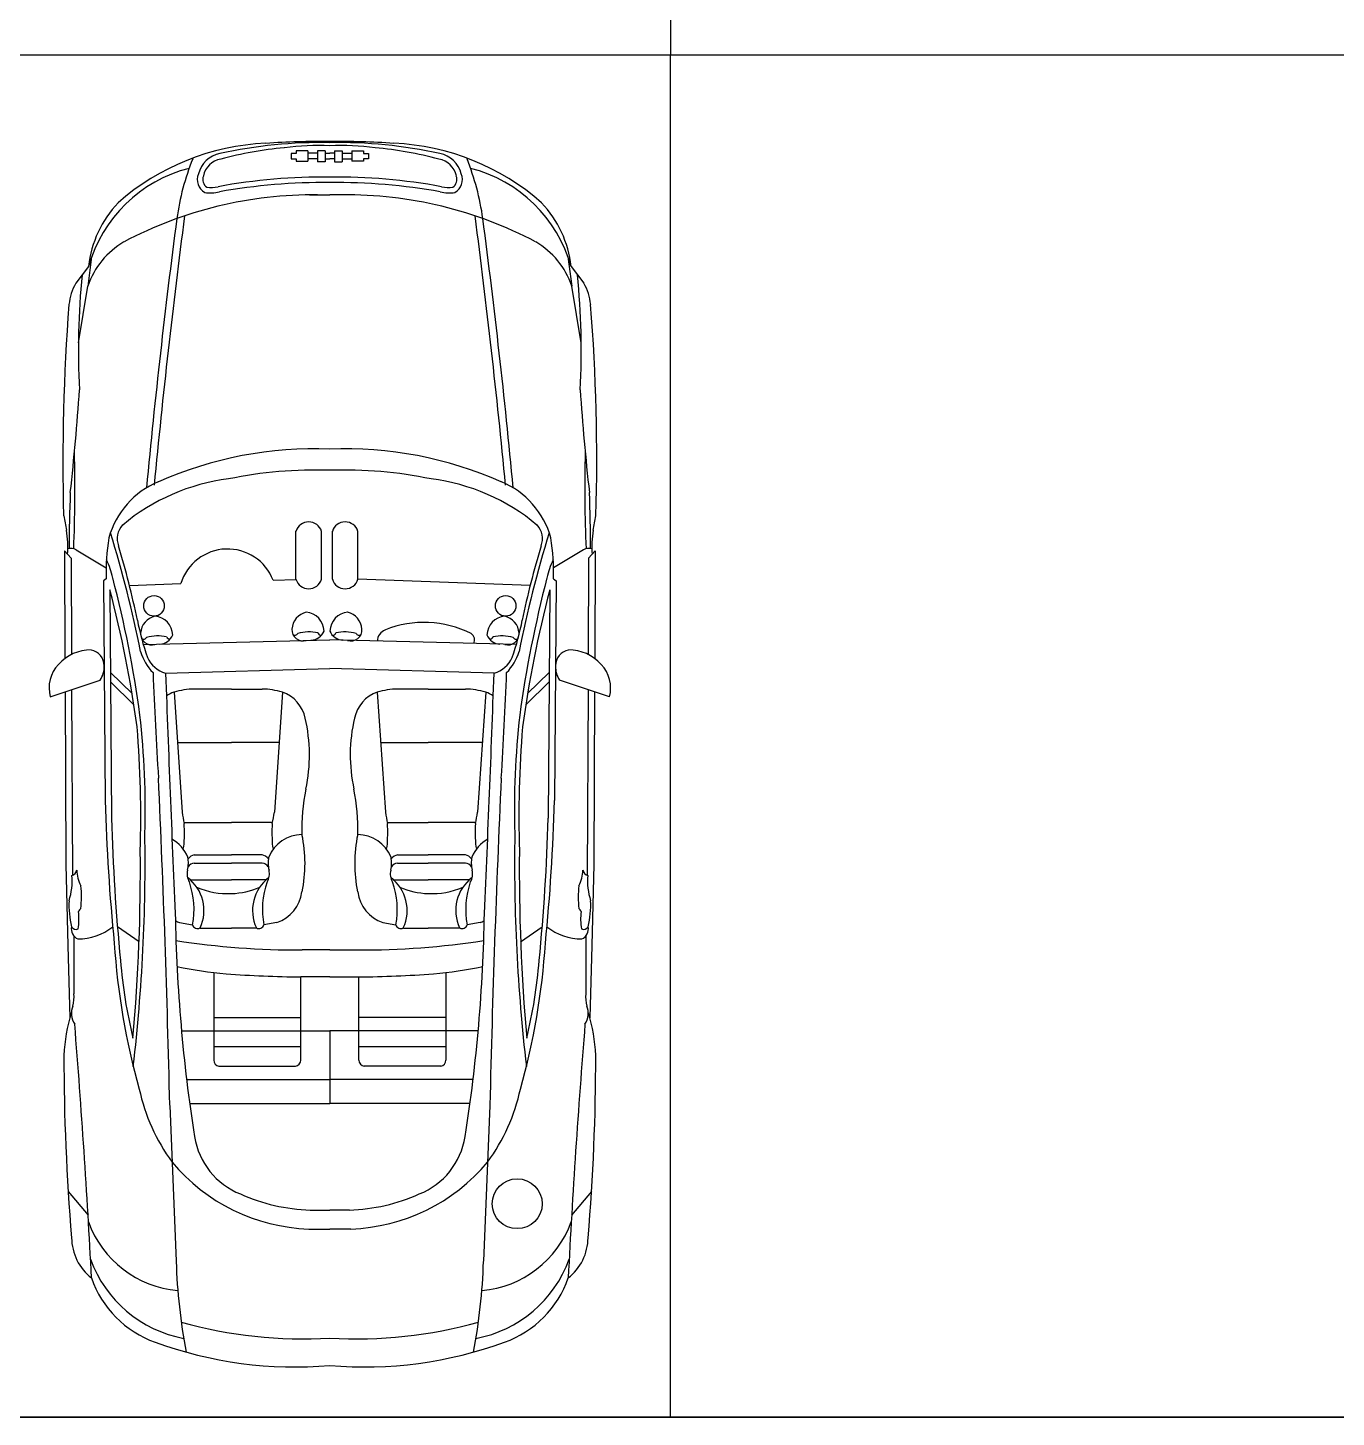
# Model space of a CAD drawing. Header units: inches. Extents: x 484217 to 497210, y -26946 to -21493.
# Drawn here: x 491580.7 to 491765.9, y -22743.9 to -22547.2 of the extents above; entities that cross this region are included whole.
import ezdxf

# ---------------------------------------------------------------- set-up
doc = ezdxf.new("R2010")
doc.units = ezdxf.units.IN
doc.header["$LTSCALE"] = 20
doc.header["$MEASUREMENT"] = 0
doc.layers.add('ceco.net 92', color=9, linetype='Continuous')
doc.layers.add('Parking', color=7, linetype='Continuous')

msp = doc.modelspace()

# ---------------------------------------------------------------- linework, layer by layer
at = {"layer": 'ceco.net 92', "linetype": 'ByBlock', "ltscale": 0.4}
for p, q in [((491618.03, -22565.03), (491618.03, -22565.77)), ((491618.72, -22565.03), (491618.03, -22565.03)), ((491618.03, -22565.77), (491618.72, -22565.77)), ((491620.37, -22564.65), (491618.72, -22564.65)), ((491618.72, -22564.65), (491618.72, -22565.03)), ((491618.72, -22565.77), (491618.72, -22566.11)), ((491618.72, -22566.11), (491620.37, -22566.11)), ((491620.37, -22564.65), (491620.37, -22566.11)), ((491621.74, -22564.98), (491620.37, -22564.98)), ((491621.74, -22565.78), (491620.37, -22565.78)), ((491621.74, -22564.66), (491621.74, -22566.21)), ((491622.85, -22564.66), (491621.74, -22564.66)), ((491622.85, -22566.21), (491621.74, -22566.21)), ((491622.85, -22564.66), (491622.85, -22566.21)), ((491622.85, -22564.98), (491623.49, -22564.98)), ((491622.85, -22565.78), (491623.49, -22565.78)), ((491624.14, -22564.98), (491623.49, -22564.98)), ((491624.14, -22565.78), (491623.49, -22565.78)), ((491624.14, -22564.66), (491624.14, -22566.21)), ((491624.14, -22564.66), (491625.25, -22564.66)), ((491624.14, -22566.21), (491625.25, -22566.21)), ((491625.25, -22564.66), (491625.25, -22566.21)), ((491625.25, -22564.98), (491626.62, -22564.98)), ((491625.25, -22565.78), (491626.62, -22565.78)), ((491626.62, -22564.65), (491628.27, -22564.65)), ((491626.62, -22564.65), (491626.62, -22566.11)), ((491628.27, -22566.11), (491626.62, -22566.11)), ((491628.27, -22564.65), (491628.27, -22565.03)), ((491628.27, -22565.03), (491628.96, -22565.03)), ((491628.27, -22565.77), (491628.27, -22566.11)), ((491628.96, -22565.77), (491628.27, -22565.77)), ((491628.96, -22565.03), (491628.96, -22565.77)), ((491620.63, -22570.89), (491623.49, -22570.89)), ((491626.36, -22570.89), (491623.49, -22570.89)), ((491589.78, -22579.64), (491589.24, -22583.79)), ((491657.2, -22579.64), (491657.75, -22583.79)), ((491589.34, -22581.01), (491587.55, -22583.4)), ((491657.64, -22581.01), (491659.44, -22583.4)), ((491587.91, -22591.85), (491589.24, -22583.79)), ((491659.08, -22591.85), (491657.75, -22583.79)), ((491618.7, -22625.29), (491618.7, -22618.51)), ((491622.31, -22625.29), (491622.31, -22618.51)), ((491623.86, -22625.29), (491623.86, -22618.51)), ((491627.47, -22625.29), (491627.47, -22618.51)), ((491585.95, -22621.27), (491586.01, -22636.52)), ((491585.95, -22621.27), (491586.87, -22622.32)), ((491587.59, -22621.11), (491591.83, -22623.67)), ((491659.4, -22621.11), (491655.16, -22623.67)), ((491661.04, -22621.27), (491660.12, -22622.32)), ((491661.04, -22621.27), (491660.98, -22636.52)), ((491586.87, -22622.32), (491586.93, -22635.95)), ((491660.12, -22622.32), (491660.06, -22635.95)), ((491591.85, -22625.24), (491591.48, -22625.53)), ((491655.14, -22625.24), (491655.51, -22625.53)), ((491591.48, -22625.53), (491591.69, -22656.63)), ((491592.36, -22626.77), (491592.58, -22659.09)), ((491595.14, -22626.16), (491602.4, -22625.9)), ((491615.47, -22625.44), (491618.71, -22625.32)), ((491651.85, -22626.16), (491627.47, -22625.29)), ((491654.62, -22626.77), (491654.41, -22659.09)), ((491655.51, -22625.53), (491655.3, -22656.63)), ((491597.09, -22634.53), (491623.49, -22633.88)), ((491649.9, -22634.53), (491623.49, -22633.88)), ((491592.44, -22638.47), (491595.5, -22641.47)), ((491600.25, -22638.59), (491623.49, -22637.92)), ((491646.74, -22638.59), (491623.49, -22637.92)), ((491654.55, -22638.47), (491651.48, -22641.47)), ((491583.92, -22641.95), (491590.97, -22639.58)), ((491586.95, -22640.93), (491587.06, -22667.19)), ((491592.45, -22639.82), (491595.76, -22643.09)), ((491609.59, -22640.84), (491604.29, -22640.84)), ((491609.59, -22640.84), (491613.93, -22640.84)), ((491637.4, -22640.84), (491633.06, -22640.84)), ((491637.4, -22640.84), (491642.7, -22640.84)), ((491654.54, -22639.82), (491651.22, -22643.09)), ((491663.07, -22641.95), (491656.02, -22639.58)), ((491660.04, -22640.93), (491659.93, -22667.19)), ((491586.03, -22641.24), (491586.14, -22665.66)), ((491601.44, -22641.28), (491602.58, -22658.25)), ((491616.79, -22641.28), (491615.64, -22658.25)), ((491630.2, -22641.28), (491631.35, -22658.25)), ((491645.55, -22641.28), (491644.41, -22658.25)), ((491660.96, -22641.24), (491660.85, -22665.66)), ((491601.92, -22648.42), (491609.59, -22648.42)), ((491616.3, -22648.42), (491609.59, -22648.42)), ((491630.69, -22648.42), (491637.4, -22648.42)), ((491645.07, -22648.42), (491637.4, -22648.42)), ((491602.85, -22659.74), (491609.59, -22659.74)), ((491615.37, -22659.74), (491609.59, -22659.74)), ((491631.62, -22659.74), (491637.4, -22659.74)), ((491644.13, -22659.74), (491637.4, -22659.74)), ((491604.3, -22664.3), (491609.59, -22664.3)), ((491613.92, -22664.3), (491609.59, -22664.3)), ((491633.07, -22664.3), (491637.4, -22664.3)), ((491642.69, -22664.3), (491637.4, -22664.3)), ((491586.14, -22665.66), (491586.43, -22677.12)), ((491604.29, -22665.47), (491609.59, -22665.47)), ((491613.93, -22665.47), (491609.59, -22665.47)), ((491633.06, -22665.47), (491637.4, -22665.47)), ((491642.7, -22665.47), (491637.4, -22665.47)), ((491660.85, -22665.66), (491660.56, -22677.12)), ((491603.71, -22667.83), (491609.59, -22667.83)), ((491614.51, -22667.83), (491609.59, -22667.83)), ((491632.48, -22667.83), (491637.4, -22667.83)), ((491643.28, -22667.83), (491637.4, -22667.83)), ((491602.23, -22673.89), (491604.06, -22674.2)), ((491616, -22673.89), (491614.16, -22674.2)), ((491630.99, -22673.89), (491632.83, -22674.2)), ((491644.76, -22673.89), (491642.92, -22674.2)), ((491587.24, -22675.76), (491587.28, -22683.96)), ((491593.43, -22674.46), (491596.49, -22676.55)), ((491605.13, -22674.66), (491609.59, -22674.66)), ((491613.09, -22674.66), (491609.59, -22674.66)), ((491633.9, -22674.66), (491637.4, -22674.66)), ((491641.86, -22674.66), (491637.4, -22674.66)), ((491653.55, -22674.55), (491650.5, -22676.66)), ((491659.75, -22675.76), (491659.71, -22683.96)), ((491586.43, -22677.12), (491586.7, -22687.37)), ((491623.49, -22677.76), (491619.56, -22677.76)), ((491623.49, -22677.76), (491627.43, -22677.76)), ((491660.56, -22677.12), (491660.29, -22687.37)), ((491607.06, -22680.95), (491607.06, -22693.34)), ((491623.49, -22681.59), (491619.38, -22681.59)), ((491619.38, -22693.34), (491619.38, -22681.59)), ((491623.49, -22681.59), (491627.61, -22681.59)), ((491627.61, -22693.34), (491627.61, -22681.59)), ((491639.93, -22680.95), (491639.93, -22693.34)), ((491607.06, -22687.33), (491619.38, -22687.33)), ((491639.93, -22687.33), (491627.61, -22687.33)), ((491602.5, -22689.22), (491623.49, -22689.22)), ((491644.49, -22689.22), (491623.49, -22689.22)), ((491623.49, -22689.22), (491623.49, -22699.48)), ((491607.06, -22691.44), (491619.38, -22691.44)), ((491627.61, -22691.44), (491639.93, -22691.44)), ((491607.8, -22694.21), (491618.65, -22694.21)), ((491639.19, -22694.21), (491628.34, -22694.21)), ((491603.22, -22696.11), (491623.49, -22696.11)), ((491643.77, -22696.11), (491623.49, -22696.11)), ((491600.83, -22699.76), (491601.74, -22721.83)), ((491603.65, -22699.48), (491623.49, -22699.48)), ((491643.34, -22699.48), (491623.49, -22699.48)), ((491646.16, -22699.76), (491645.25, -22721.83)), ((491586.46, -22711.94), (491589.27, -22715.32)), ((491660.53, -22711.94), (491657.72, -22715.32)), ((491620.72, -22714.6), (491623.49, -22714.6)), ((491626.27, -22714.6), (491623.49, -22714.6)), ((491620.51, -22717.26), (491623.49, -22717.26)), ((491626.48, -22717.26), (491623.49, -22717.26))]:
    msp.add_line(p, q, dxfattribs=at)
for centre, radius in [((491598.61, -22629.06), 1.46), ((491648.38, -22629.06), 1.46), ((491650.02, -22713.68), 3.53)]:
    msp.add_circle(centre, radius, dxfattribs=at)
for centre, radius, start, end in [((491615.9, -22597.44), 33.88, 92.4796, 131.3533), ((491622.1, -22628.67), 65.18, 88.7766, 102.5631), ((491622.17, -22619.52), 55.53, 95.2882, 104.725), ((491622.89, -22691.4), 128.08, 89.7285, 93.7838), ((491622.13, -22604.06), 40.15, 88.0499, 97.256), ((491624.1, -22691.4), 128.08, 86.2162, 90.2715), ((491624.89, -22628.67), 65.18, 77.4369, 91.2234), ((491624.86, -22604.06), 40.15, 82.744, 91.9501), ((491624.81, -22619.52), 55.53, 75.275, 84.7118), ((491631.09, -22597.44), 33.88, 48.6467, 87.5204), ((491638.2, -22579.36), 36.72, 158.3042, 172.0015), ((491608.58, -22568.76), 3.77, 99.9668, 167.0163), ((491608.64, -22568.88), 3.12, 100.7117, 167.7366), ((491638.35, -22568.88), 3.12, 12.2634, 79.2883), ((491638.41, -22568.76), 3.77, 12.9837, 80.0332), ((491608.79, -22579.36), 36.72, 7.9985, 21.6958), ((491608.52, -22586.44), 19.93, 104.3742, 164.1868), ((491606.79, -22568.74), 2.06, 156.3023, 241.261), ((491606.91, -22568.7), 1.4, 159.8902, 233.0209), ((491640.08, -22568.7), 1.4, 306.9791, 20.1098), ((491640.2, -22568.74), 2.06, 298.739, 23.6977), ((491638.47, -22586.44), 19.93, 15.8132, 75.6258), ((491606.61, -22565.01), 4.84, 263.5513, 282.6293), ((491622.63, -22651.19), 82.82, 89.4, 100.4078), ((491622.82, -22654.79), 85.65, 89.5489, 100.0611), ((491624.36, -22651.19), 82.82, 79.5922, 90.6), ((491624.17, -22654.79), 85.65, 79.9389, 90.4511), ((491640.38, -22565.01), 4.84, 257.3707, 276.4487), ((491604.73, -22582.68), 15.47, 136.4256, 173.7926), ((491621.2, -22628.42), 57.53, 89.4335, 117.8054), ((491606.66, -22566.19), 4.43, 258.7929, 285.674), ((491625.79, -22628.42), 57.53, 62.1946, 90.5665), ((491640.33, -22566.19), 4.43, 254.326, 281.2071), ((491642.26, -22582.68), 15.47, 6.2074, 43.5744), ((492652.08, -22711.55), 1058.14, 172.52343, 174.60096), ((490594.91, -22711.55), 1058.14, 5.39904, 7.47657), ((492650.98, -22711.93), 1058.14, 172.52343, 174.60096), ((490596.01, -22711.93), 1058.14, 5.39904, 7.47657), ((491600.32, -22587.65), 11.74, 120.5083, 160.8185), ((491646.67, -22587.65), 11.74, 19.1815, 59.4917), ((491593.97, -22587.14), 7.43, 149.7763, 174.3378), ((491690.37, -22592.75), 102.47, 174.0929, 183.208), ((491556.61, -22592.75), 102.47, 356.792, 5.9071), ((491653.02, -22587.14), 7.43, 5.6622, 30.2237), ((491869.78, -22608.51), 284.07, 175.5391, 181.5729), ((491377.2, -22608.51), 284.07, 358.4271, 4.4609), ((491258.45, -22576.27), 330.36, 353.6138, 356.1446), ((491988.54, -22576.27), 330.36, 183.8554, 186.3862), ((491402.42, -22612.77), 185, 357.4583, 1.6741), ((491621.26, -22661.14), 54.3, 87.6369, 113.9407), ((491625.73, -22661.14), 54.3, 66.0593, 92.3631), ((491844.57, -22612.77), 185, 178.3259, 182.5417), ((491612.7, -22639.7), 28.82, 97.0586, 129.984), ((491621.38, -22669.67), 59.83, 87.9716, 101.7858), ((491625.61, -22669.67), 59.83, 78.2142, 92.0284), ((491634.29, -22639.7), 28.82, 50.016, 82.9414), ((491764.59, -22621.05), 178.01, 177.4141, 179.9724), ((491603.82, -22622.61), 12.02, 112.5113, 164.7357), ((491643.17, -22622.61), 12.02, 15.2643, 67.4887), ((491482.4, -22621.05), 178.01, 0.0276, 2.5859), ((491707.84, -22593.2), 124.18, 190.7237, 191.683), ((491620.51, -22619.06), 1.89, 16.8513, 163.1487), ((491625.66, -22619.06), 1.89, 16.8513, 163.1487), ((491539.15, -22593.2), 124.18, 348.317, 349.2763), ((491571.09, -22620.71), 15.32, 356.0663, 8.8793), ((491432.7, -22668.13), 167.21, 11.2414, 17.1819), ((491596.19, -22619.54), 2.79, 136.3282, 201.5072), ((491814.29, -22668.13), 167.21, 162.8181, 168.7586), ((491650.8, -22619.54), 2.79, 338.4928, 43.6718), ((491675.9, -22620.71), 15.32, 171.1207, 183.9337), ((491586.88, -22622.46), 1.53, 62.0371, 107.8668), ((491618.4, -22624.07), 26.58, 169.9869, 182.5209), ((491474.88, -22656.22), 123.95, 11.6969, 16.7153), ((491609.02, -22627.93), 6.92, 21.098, 162.967), ((491772.1, -22656.22), 123.95, 163.2847, 168.3031), ((491628.59, -22624.07), 26.58, 357.4791, 10.0131), ((491660.11, -22622.46), 1.53, 72.1332, 117.9629), ((491583.57, -22626.88), 9.36, 10.8566, 27.5456), ((491663.42, -22626.88), 9.36, 152.4544, 169.1434), ((491434.7, -22666.57), 163.41, 7.7493, 14.6958), ((491812.29, -22666.57), 163.41, 165.3042, 172.2507), ((491434.3, -22668.23), 163.41, 7.7493, 14.6958), ((491620.51, -22624.75), 1.89, 196.8513, 343.1487), ((491625.66, -22624.75), 1.89, 196.8513, 343.1487), ((491812.69, -22668.23), 163.41, 165.3042, 172.2507), ((491631.71, -22624.39), 36.08, 190.696, 199.3746), ((491599.37, -22633.09), 2.66, 103.566, 176.0612), ((491598.47, -22633.3), 2.8, 2.334, 84.3155), ((491620.78, -22632.54), 2.66, 103.566, 176.0612), ((491619.88, -22632.74), 2.8, 2.334, 84.3155), ((491626.3, -22632.74), 2.8, 95.6845, 177.666), ((491625.39, -22632.54), 2.66, 3.9388, 76.434), ((491648.52, -22633.3), 2.8, 95.6845, 177.666), ((491647.62, -22633.09), 2.66, 3.9388, 76.434), ((491615.28, -22624.39), 36.08, 340.6254, 349.304), ((491598.27, -22633.02), 1.56, 176.1507, 287.7977), ((491619.68, -22632.46), 1.56, 176.1507, 287.7977), ((491618.53, -22632.71), 0.5, 239.575, 329.6698), ((491620.57, -22638.98), 6.23, 78.532, 104.9657), ((491620.71, -22631.79), 2.14, 273.1658, 337.0853), ((491622.23, -22632.78), 0.432, 193.8542, 281.6444), ((491625.46, -22631.79), 2.14, 202.9147, 266.8342), ((491623.94, -22632.78), 0.432, 258.3556, 346.1458), ((491625.6, -22638.98), 6.23, 75.0343, 101.468), ((491626.49, -22632.46), 1.56, 252.2023, 3.8493), ((491627.64, -22632.71), 0.5, 210.3302, 300.425), ((491632, -22634.15), 1.81, 110.948, 177.3754), ((491636.82, -22646.32), 14.91, 63.4504, 111.5249), ((491642.89, -22633.89), 1.09, 332.1578, 56.4868), ((491648.72, -22633.02), 1.56, 252.2023, 3.8493), ((491597.12, -22633.27), 0.5, 239.575, 329.6698), ((491599.16, -22639.54), 6.23, 78.532, 104.9657), ((491599.3, -22632.35), 2.14, 273.1658, 337.0853), ((491600.82, -22633.33), 0.432, 193.8542, 281.6444), ((491647.69, -22632.35), 2.14, 202.9147, 266.8342), ((491646.17, -22633.33), 0.432, 258.3556, 346.1458), ((491647.83, -22639.54), 6.23, 75.0343, 101.468), ((491649.87, -22633.27), 0.5, 210.3302, 300.425), ((491589.66, -22641.41), 6.11, 89.4849, 138.3148), ((491589.31, -22637.52), 2.24, 358.947, 79.5939), ((491603.79, -22633.34), 7.42, 197.1686, 224.1637), ((491601.45, -22634.62), 4.16, 204.8162, 253.1166), ((491645.54, -22634.62), 4.16, 286.8834, 335.1838), ((491643.19, -22633.34), 7.42, 315.8363, 342.8314), ((491657.68, -22637.52), 2.24, 100.4061, 181.053), ((491657.33, -22641.41), 6.11, 41.6852, 90.5151), ((491588.56, -22640.69), 4.81, 136.1162, 195.2311), ((491588.41, -22637.76), 3.14, 324.5205, 3.7011), ((492590.9, -22595.54), 993.36, 182.47923, 183.34157), ((495404.97, -22502.9), 3807.14, 182.04259, 182.55444), ((487842.02, -22502.9), 3807.14, 357.44556, 357.95741), ((490656.09, -22595.54), 993.36, 356.65843, 357.52077), ((491658.58, -22637.76), 3.14, 176.2989, 215.4795), ((491658.43, -22640.69), 4.81, 344.7689, 43.8838), ((491604.51, -22651.73), 10.9, 91.1376, 106.3676), ((491613.71, -22651.73), 10.9, 73.6324, 88.8624), ((491633.28, -22651.73), 10.9, 91.1376, 106.3676), ((491642.48, -22651.73), 10.9, 73.6324, 88.8624), ((491603.07, -22645.97), 4.97, 109.219, 123.0743), ((491615.15, -22645.97), 4.97, 11.9043, 70.781), ((491631.84, -22645.97), 4.97, 109.219, 168.0957), ((491643.92, -22645.97), 4.97, 56.9257, 70.781), ((491483.8, -22657.65), 113.57, 358.1682, 6.6272), ((491763.19, -22657.65), 113.57, 173.3728, 181.8318), ((491440.23, -22658.95), 156.51, 358.2465, 4.6738), ((491597.82, -22650.15), 22.79, 347.734, 13.2048), ((491649.17, -22650.15), 22.79, 166.7952, 192.266), ((491806.76, -22658.95), 156.51, 175.3262, 181.7535), ((489667, -22743.48), 1934.33, 1.2954, 2.66804), ((493579.99, -22743.48), 1934.33, 177.33196, 178.7046), ((491882.11, -22648.22), 290.54, 181.6581, 185.6442), ((491648.82, -22660.67), 29.28, 168.8086, 181.4888), ((491598.17, -22660.67), 29.28, 358.5112, 11.1914), ((491364.88, -22648.22), 290.54, 354.3558, 358.3419), ((491646.01, -22651.13), 44.01, 189.3191, 191.4599), ((491572.21, -22651.13), 44.01, 348.5401, 350.6809), ((491674.78, -22651.13), 44.01, 189.3191, 191.4599), ((491600.98, -22651.13), 44.01, 348.5401, 350.6809), ((491883, -22650.69), 290.54, 181.6581, 185.6442), ((491582.69, -22661.23), 20.23, 354.6132, 3.8473), ((491635.53, -22661.23), 20.23, 176.1527, 185.3868), ((491611.46, -22661.23), 20.23, 354.6132, 3.8473), ((491664.29, -22661.23), 20.23, 176.1527, 185.3868), ((491363.99, -22650.69), 290.54, 354.3558, 358.3419), ((491347.02, -22665.36), 250.33, 353.3724, 0.934), ((491598.63, -22666.57), 5.14, 22.3975, 60.6151), ((491619.59, -22666.57), 5.14, 90.4832, 157.6025), ((491600.25, -22665.52), 19.73, 348.2379, 11.9629), ((491646.74, -22665.52), 19.73, 168.0371, 191.7621), ((491627.4, -22666.57), 5.14, 22.3975, 89.5168), ((491648.36, -22666.57), 5.14, 119.3849, 157.6025), ((491899.97, -22665.36), 250.33, 179.066, 186.6276), ((491324.45, -22666.4), 272.23, 354.9734, 0.5611), ((491602.29, -22663.08), 0.553, 319.6076, 354.8527), ((491604.7, -22665.87), 1.62, 104.0887, 141.4563), ((491613.53, -22665.87), 1.62, 38.5437, 75.9113), ((491615.94, -22663.08), 0.553, 185.1473, 220.3924), ((491631.05, -22663.08), 0.553, 319.6076, 354.8527), ((491633.46, -22665.87), 1.62, 104.0887, 141.4563), ((491642.29, -22665.87), 1.62, 38.5437, 75.9113), ((491644.7, -22663.08), 0.553, 185.1473, 220.3924), ((491922.54, -22666.4), 272.23, 179.4389, 185.0266), ((491586.8, -22666.36), 0.871, 281.3717, 354.4621), ((491593.08, -22666.26), 5.41, 182.0162, 206.6401), ((491605.56, -22666.97), 2.28, 167.3205, 211.2352), ((491599.5, -22665.44), 3.98, 345.012, 11.9446), ((491604.46, -22666.72), 1.26, 97.9059, 144.3308), ((491613.76, -22666.72), 1.26, 35.6692, 82.0941), ((491612.66, -22666.97), 2.28, 328.7648, 12.6795), ((491618.73, -22665.44), 3.98, 168.0554, 194.988), ((491634.33, -22666.97), 2.28, 167.3205, 211.2352), ((491628.26, -22665.44), 3.98, 345.012, 11.9446), ((491633.23, -22666.72), 1.26, 97.9059, 144.3308), ((491642.53, -22666.72), 1.26, 35.6692, 82.0941), ((491641.43, -22666.97), 2.28, 328.7648, 12.6795), ((491647.49, -22665.44), 3.98, 168.0554, 194.988), ((491653.91, -22666.26), 5.41, 333.3599, 357.9838), ((491660.19, -22666.36), 0.871, 185.5379, 258.6283), ((491578.17, -22668.05), 8.85, 341.9331, 5.3947), ((491599.84, -22672.19), 5.84, 335.0712, 52.9273), ((491592.48, -22672.02), 11.79, 349.337, 19.1988), ((491618.39, -22672.19), 5.84, 127.0727, 204.9288), ((491625.74, -22672.02), 11.79, 160.8012, 190.663), ((491628.6, -22672.19), 5.84, 335.0712, 52.9273), ((491621.25, -22672.02), 11.79, 349.337, 19.1988), ((491647.15, -22672.19), 5.84, 127.0727, 204.9288), ((491654.51, -22672.02), 11.79, 160.8012, 190.663), ((491668.82, -22668.05), 8.85, 174.6053, 198.0669), ((491576.78, -22670.27), 11.57, 351.9142, 7.8999), ((491609, -22658.85), 10.94, 246.5377, 273.0986), ((491609.22, -22658.85), 10.94, 271.9607, 293.4623), ((491614.25, -22668.83), 5.35, 289.0023, 352.384), ((491632.74, -22668.83), 5.35, 187.616, 250.9977), ((491637.77, -22658.85), 10.94, 246.5377, 268.0393), ((491637.99, -22658.85), 10.94, 266.9014, 293.4623), ((491670.21, -22670.27), 11.57, 172.1001, 188.0858), ((491599.94, -22671.33), 13.37, 177.6843, 193.6152), ((491580.1, -22673.36), 7.89, 349.5516, 7.4148), ((491589.14, -22672.86), 1.32, 133.1546, 156.5923), ((491657.85, -22672.86), 1.32, 23.4077, 46.8454), ((491666.88, -22673.36), 7.89, 172.5852, 190.4484), ((491647.05, -22671.33), 13.37, 346.3848, 2.3157), ((491830.69, -22668.71), 229.11, 180.9666, 188.9081), ((491603.97, -22668.83), 5.35, 244.0948, 250.9977), ((491604.78, -22673.99), 0.748, 196.333, 297.6818), ((491613.44, -22673.99), 0.748, 242.3182, 343.667), ((491633.55, -22673.99), 0.748, 196.333, 297.6818), ((491642.21, -22673.99), 0.748, 242.3182, 343.667), ((491416.3, -22668.71), 229.11, 351.0919, 359.0334), ((491643.02, -22668.83), 5.35, 289.0023, 295.9052), ((491588.38, -22674.82), 1.48, 166.5921, 248.2713), ((491587.57, -22674.14), 0.708, 208.3927, 294.7941), ((491587.8, -22668.13), 8.07, 270.2668, 307.9562), ((491659.19, -22668.13), 8.07, 232.0438, 269.7332), ((491659.42, -22674.14), 0.708, 245.2059, 331.6073), ((491658.61, -22674.82), 1.48, 291.7287, 13.4079), ((491693.94, -22670.12), 101.18, 183.7829, 195.6695), ((491619.08, -22563.39), 114.37, 261.2606, 270.2395), ((491627.91, -22563.39), 114.37, 269.7605, 278.7394), ((491553.05, -22670.12), 101.18, 344.3305, 356.2171), ((491662.64, -22673.83), 68.99, 184.5132, 193.7694), ((491615.28, -22613.43), 68.02, 258.6191, 264.5406), ((491631.71, -22613.43), 68.02, 275.4594, 281.3809), ((491584.35, -22673.83), 68.99, 346.2306, 355.4868), ((491621.63, -22503.03), 178.57, 265.8827, 269.2786), ((491625.36, -22503.03), 178.57, 270.7214, 274.1173), ((491582.24, -22684.4), 5.06, 345.1221, 4.9469), ((491664.75, -22684.4), 5.06, 175.0531, 194.8779), ((491589.62, -22686.75), 2.7, 157.1536, 214.0373), ((491657.37, -22686.75), 2.7, 325.9627, 22.8464), ((491609.75, -22693.73), 23.91, 162.7044, 177.5117), ((491637.24, -22693.73), 23.91, 2.4883, 17.2956), ((490371.57, -22786.8), 1219.8, 2.94215, 4.63357), ((492875.42, -22786.8), 1219.8, 175.36643, 177.05785), ((491891.36, -22692.8), 305.5, 179.9784, 184.8235), ((491607.96, -22693.33), 0.901, 180.7327, 259.4708), ((491618.48, -22693.33), 0.901, 280.5292, 359.2673), ((491628.51, -22693.33), 0.901, 180.7327, 259.4708), ((491639.03, -22693.33), 0.901, 280.5292, 359.2673), ((491355.63, -22692.8), 305.5, 355.1765, 0.0216), ((491623.41, -22691.59), 27.52, 192.2932, 216.0657), ((491623.58, -22691.59), 27.52, 323.9343, 347.7068), ((491614.74, -22702.52), 10.53, 189.103, 248.2899), ((491632.25, -22702.52), 10.53, 291.7101, 350.897), ((491621.45, -22690.84), 26.44, 219.8857, 267.9657), ((491625.54, -22690.84), 26.44, 272.0343, 320.1143), ((491621.7, -22687.97), 26.64, 245.9563, 267.9016), ((491625.29, -22687.97), 26.64, 272.0984, 294.0437), ((491603.32, -22711.15), 14.89, 200.0401, 264.8145), ((491643.67, -22711.15), 14.89, 275.1855, 339.9599), ((491594.18, -22718.46), 7.23, 180.2588, 232.3561), ((491652.81, -22718.46), 7.23, 307.6439, 359.7412), ((491606.04, -22715.58), 17.46, 199.9436, 259.3433), ((491640.95, -22715.58), 17.46, 280.6567, 340.0564), ((491684.68, -22719.21), 82.98, 181.8129, 190.7507), ((491562.31, -22719.21), 82.98, 349.2493, 358.1871), ((491603.75, -22719.33), 14.81, 199.1451, 250.3076), ((491643.24, -22719.33), 14.81, 289.6924, 340.8549), ((491619.78, -22668.54), 64.27, 254.3613, 273.3117), ((491627.21, -22668.54), 64.27, 266.6883, 285.6387), ((491618.62, -22679.06), 57.73, 249.8823, 274.8473), ((491628.37, -22679.06), 57.73, 265.1527, 290.1177)]:
    msp.add_arc(centre, radius, start, end, dxfattribs=at)
at = {"layer": 'Parking'}
for p, q in [((491671.71, -22358.3), (491671.71, -22551.1)), ((491671.71, -22358.3), (491671.71, -22551.1)), ((491671.71, -22358.3), (491671.71, -22551.1)), ((491671.71, -22551.1), (491571.41, -22551.1)), ((491671.71, -22551.1), (491571.41, -22551.1)), ((491671.71, -22551.1), (491571.41, -22551.1)), ((491671.71, -22551.1), (491571.41, -22551.1)), ((491671.71, -22743.9), (491671.71, -22551.1)), ((491772.01, -22551.1), (491671.71, -22551.1)), ((491671.71, -22743.9), (491671.71, -22551.1)), ((491772.01, -22551.1), (491671.71, -22551.1)), ((491671.71, -22743.9), (491671.71, -22551.1)), ((491571.41, -22743.9), (491671.71, -22743.9)), ((491671.71, -22743.9), (491571.41, -22743.9)), ((491571.41, -22743.9), (491671.71, -22743.9)), ((491671.71, -22743.9), (491571.41, -22743.9)), ((491571.41, -22743.9), (491671.71, -22743.9)), ((491671.71, -22743.9), (491571.41, -22743.9)), ((491671.71, -22743.9), (491772.01, -22743.9)), ((491772.01, -22743.9), (491671.71, -22743.9))]:
    msp.add_line(p, q, dxfattribs=at)

doc.saveas('drawing.dxf')
